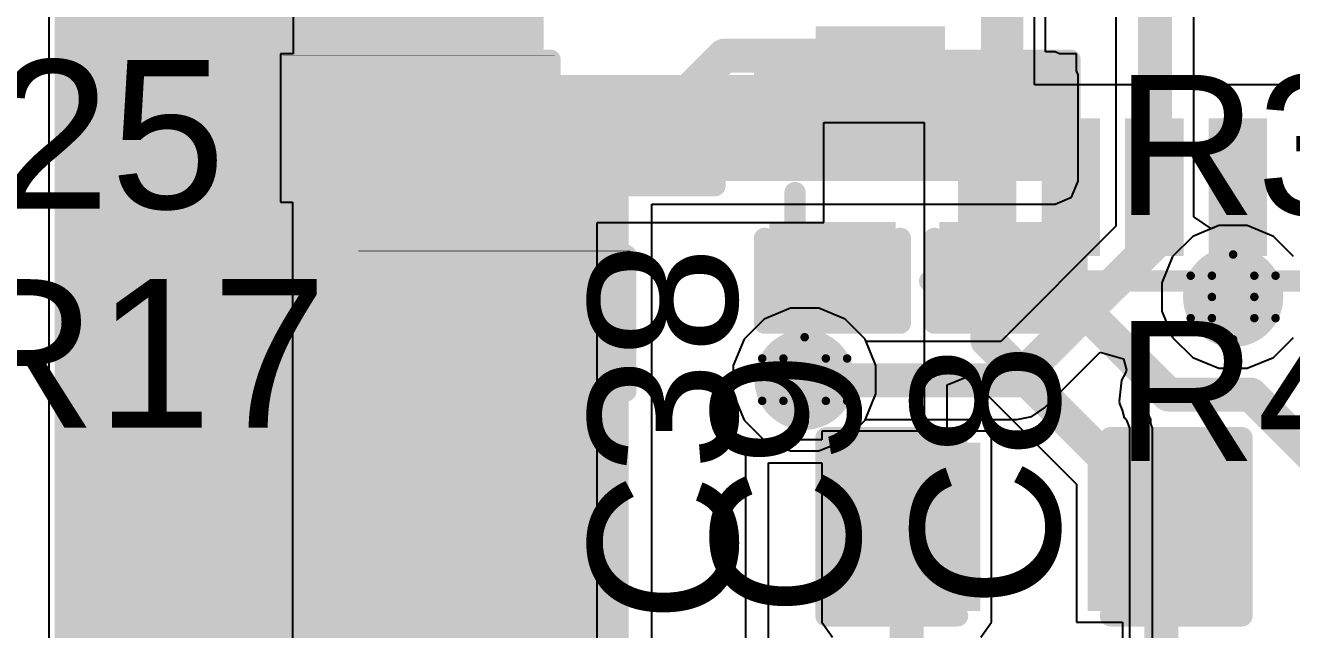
# Model space of a CAD drawing. Header units: inches. Extents: x -4 to 389, y 0 to 108.
# Drawn here: x 13.64 to 21.21, y 12.99 to 16.6 of the extents above; entities that cross this region are included whole.
import ezdxf

# ---------------------------------------------------------------- set-up
doc = ezdxf.new("R2010")
doc.units = ezdxf.units.IN
for name, color, linetype in [('Bottom Layer', 5, 'Continuous'), ('Bottom Overlay', 54, 'Continuous'), ('Bottom Paste', 16, 'Continuous'), ('Bottom Solder', 6, 'Continuous'), ('Drill Drawing', 1, 'Continuous'), ('Signal_1', 16, 'Continuous'), ('Signal_2', 76, 'Continuous'), ('Top Layer', 1, 'Continuous'), ('Top Overlay', 2, 'Continuous'), ('Top Paste', 8, 'Continuous'), ('Top Solder', 216, 'Continuous'), ('Via Holes', 16, 'Continuous')]:
    doc.layers.add(name, color=color, linetype=linetype)
doc.styles.add('Arial', font='', dxfattribs={"height": 0.2})
doc.styles.get('Arial').set_extended_font_data('Arial')

msp = doc.modelspace()

# ---------------------------------------------------------------- hatches: boundary and pattern name
at = {"layer": 'Bottom Layer'}
for points in [[(13.9138, 10.0838), (16.7386, 10.0838), (16.7386, 17.32), (13.9138, 17.32)], [(13.9138, 17.32), (16.4138, 17.32), (16.4138, 10.62), (13.9138, 10.62)], [(19.0893, 16.5477), (19.0893, 16.2977), (18.4143, 16.2977), (18.4143, 16.5477)], [(17.6741, 15.7328), (17.0391, 15.7328), (17.0391, 16.19), (17.6741, 16.19)], [(20.0168, 15.9978), (20.0168, 15.2728), (19.7668, 15.2728), (19.7668, 15.9978)], [(20.5169, 15.9978), (20.5169, 15.2728), (20.2669, 15.2728), (20.2669, 15.9978)], [(21.0168, 15.9978), (21.0168, 15.2728), (20.7668, 15.2728), (20.7668, 15.9978)], [(19.5169, 15.8728), (19.5169, 15.2728), (19.2669, 15.2728), (19.2669, 15.8728)], [(18.5288, 13.1575), (18.5288, 14.0465), (19.2908, 14.0465), (19.2908, 13.1575)], [(20.0528, 13.1575), (20.0528, 14.0465), (20.8148, 14.0465), (20.8148, 13.1575)]]:
    msp.add_hatch(color=5, dxfattribs=at).paths.add_polyline_path(points)
h = msp.add_hatch(color=5, dxfattribs=at)
edge = h.paths.add_edge_path()
edge.add_arc((20.8633, 14.978), 0.3, 0, 360)
h = msp.add_hatch(color=5, dxfattribs=at)
edge = h.paths.add_edge_path()
edge.add_arc((18.2993, 14.4828), 0.3, 0, 360)
at = {"layer": 'Bottom Paste'}
for points in [[(13.9138, 17.32), (16.4138, 17.32), (16.4138, 10.62), (13.9138, 10.62)], [(19.0893, 16.5477), (19.0893, 16.2977), (18.4143, 16.2977), (18.4143, 16.5477)], [(17.6741, 15.7328), (17.0391, 15.7328), (17.0391, 16.19), (17.6741, 16.19)], [(20.0168, 15.9978), (20.0168, 15.2728), (19.7668, 15.2728), (19.7668, 15.9978)], [(20.5169, 15.9978), (20.5169, 15.2728), (20.2669, 15.2728), (20.2669, 15.9978)], [(21.0168, 15.9978), (21.0168, 15.2728), (20.7668, 15.2728), (20.7668, 15.9978)], [(19.5169, 15.8728), (19.5169, 15.2728), (19.2669, 15.2728), (19.2669, 15.8728)], [(18.5288, 13.1575), (18.5288, 14.0465), (19.2908, 14.0465), (19.2908, 13.1575)], [(20.0528, 13.1575), (20.0528, 14.0465), (20.8148, 14.0465), (20.8148, 13.1575)]]:
    msp.add_hatch(color=16, dxfattribs=at).paths.add_polyline_path(points)
at = {"layer": 'Bottom Solder'}
for points in [[(13.8122, 17.4216), (16.5154, 17.4216), (16.5154, 10.5184), (13.8122, 10.5184)], [(19.1393, 16.5977), (19.1393, 16.2476), (18.3643, 16.2476), (18.3643, 16.5977)], [(17.7341, 15.6728), (16.9791, 15.6728), (16.9791, 16.25), (17.7341, 16.25)], [(20.0668, 16.0478), (20.0668, 15.2228), (19.7168, 15.2228), (19.7168, 16.0478)], [(20.5669, 16.0478), (20.5669, 15.2228), (20.2169, 15.2228), (20.2169, 16.0478)], [(21.0668, 16.0478), (21.0668, 15.2228), (20.7168, 15.2228), (20.7168, 16.0478)], [(19.5669, 15.9228), (19.5669, 15.2228), (19.2169, 15.2228), (19.2169, 15.9228)], [(18.4688, 13.0975), (18.4688, 14.1065), (19.3508, 14.1065), (19.3508, 13.0975)], [(19.9928, 13.0975), (19.9928, 14.1065), (20.8748, 14.1065), (20.8748, 13.0975)]]:
    msp.add_hatch(color=6, dxfattribs=at).paths.add_polyline_path(points)
at = {"layer": 'Signal_1'}
h = msp.add_hatch(color=16, dxfattribs=at)
edge = h.paths.add_edge_path()
edge.add_arc((20.8633, 14.978), 0.3, 0, 360)
h = msp.add_hatch(color=16, dxfattribs=at)
edge = h.paths.add_edge_path()
edge.add_arc((18.2993, 14.4828), 0.3, 0, 360)
at = {"layer": 'Signal_2'}
h = msp.add_hatch(color=76, dxfattribs=at)
edge = h.paths.add_edge_path()
edge.add_arc((20.8633, 14.978), 0.3, 0, 360)
h = msp.add_hatch(color=76, dxfattribs=at)
edge = h.paths.add_edge_path()
edge.add_arc((18.2993, 14.4828), 0.3, 0, 360)
at = {"layer": 'Top Layer'}
for points in [[(15.748, 16.3068), (15.748, 15.6718), (15.2908, 15.6718), (15.2908, 16.3068)], [(16.2306, 15.6718), (19.7993, 15.6718), (19.7993, 16.3068), (16.2306, 16.3068)], [(16.6878, 16.3068), (16.6878, 15.6718), (16.2306, 15.6718), (16.2306, 16.3068)], [(16.6878, 9.7295), (17.2466, 9.7295), (17.2466, 16.3068), (16.6878, 16.3068)], [(18.1483, 16.3068), (18.7833, 16.3068), (18.7833, 15.8496), (18.1483, 15.8496)], [(19.1643, 16.3068), (19.7993, 16.3068), (19.7993, 15.8496), (19.1643, 15.8496)], [(18.1483, 15.367), (18.7833, 15.367), (18.7833, 14.9098), (18.1483, 14.9098)], [(19.1643, 15.367), (19.7993, 15.367), (19.7993, 14.9098), (19.1643, 14.9098)], [(16.201, 15.1384), (16.201, 14.5034), (15.7438, 14.5034), (15.7438, 15.1384)], [(17.1408, 15.1384), (17.1408, 14.5034), (16.6836, 14.5034), (16.6836, 15.1384)]]:
    msp.add_hatch(color=1, dxfattribs=at).paths.add_polyline_path(points)
h = msp.add_hatch(color=1, dxfattribs=at)
edge = h.paths.add_edge_path()
edge.add_arc((20.8633, 14.978), 0.3, 0, 360)
h = msp.add_hatch(color=1, dxfattribs=at)
edge = h.paths.add_edge_path()
edge.add_arc((18.2993, 14.4828), 0.3, 0, 360)
at = {"layer": 'Top Paste'}
for points in [[(15.748, 16.3068), (15.748, 15.6718), (15.2908, 15.6718), (15.2908, 16.3068)], [(16.6878, 16.3068), (16.6878, 15.6718), (16.2306, 15.6718), (16.2306, 16.3068)], [(18.1483, 16.3068), (18.7833, 16.3068), (18.7833, 15.8496), (18.1483, 15.8496)], [(19.1643, 16.3068), (19.7993, 16.3068), (19.7993, 15.8496), (19.1643, 15.8496)], [(18.1483, 15.367), (18.7833, 15.367), (18.7833, 14.9098), (18.1483, 14.9098)], [(19.1643, 15.367), (19.7993, 15.367), (19.7993, 14.9098), (19.1643, 14.9098)], [(16.201, 15.1384), (16.201, 14.5034), (15.7438, 14.5034), (15.7438, 15.1384)], [(17.1408, 15.1384), (17.1408, 14.5034), (16.6836, 14.5034), (16.6836, 15.1384)]]:
    msp.add_hatch(color=8, dxfattribs=at).paths.add_polyline_path(points)
at = {"layer": 'Top Solder'}
for points in [[(15.803, 16.3618), (15.803, 15.6168), (15.2358, 15.6168), (15.2358, 16.3618)], [(16.7428, 16.3618), (16.7428, 15.6168), (16.1756, 15.6168), (16.1756, 16.3618)], [(18.0883, 16.3668), (18.8433, 16.3668), (18.8433, 15.7896), (18.0883, 15.7896)], [(19.1043, 16.3668), (19.8593, 16.3668), (19.8593, 15.7896), (19.1043, 15.7896)], [(18.0883, 15.427), (18.8433, 15.427), (18.8433, 14.8498), (18.0883, 14.8498)], [(19.1043, 15.427), (19.8593, 15.427), (19.8593, 14.8498), (19.1043, 14.8498)], [(16.256, 15.1934), (16.256, 14.4484), (15.6888, 14.4484), (15.6888, 15.1934)], [(17.1958, 15.1934), (17.1958, 14.4484), (16.6286, 14.4484), (16.6286, 15.1934)]]:
    msp.add_hatch(color=216, dxfattribs=at).paths.add_polyline_path(points)
at = {"layer": 'Via Holes'}
h = msp.add_hatch(color=7, dxfattribs=at)
edge = h.paths.add_edge_path()
edge.add_arc((20.8633, 14.978), 0.15, 0, 360)
h = msp.add_hatch(color=7, dxfattribs=at)
edge = h.paths.add_edge_path()
edge.add_arc((18.2993, 14.4828), 0.15, 0, 360)

# ---------------------------------------------------------------- linework, layer by layer
at = {"layer": 'Bottom Layer'}
for p, q in [((19.6744, 16.2479), (19.6744, 17.1582)), ((13.7763, 16.6521), (13.7763, 10.0838)), ((21.7692, 16.2479), (19.6744, 16.2479)), ((18.4143, 15.4228), (18.4143, 16.0228)), ((18.4143, 16.0228), (19.0143, 16.0228)), ((19.0143, 16.0228), (19.0143, 14.1735)), ((17.0574, 11.9256), (17.0574, 15.4228)), ((17.0574, 15.4228), (18.4143, 15.4228)), ((19.1518, 14.451), (19.2788, 14.5036)), ((19.2788, 14.5036), (19.9258, 13.8566)), ((19.1518, 14.1735), (19.1518, 14.451)), ((19.0143, 14.1735), (18.4018, 14.1735)), ((18.4018, 14.1735), (18.4018, 14.1227)), ((19.4178, 14.1735), (19.1518, 14.1735)), ((19.4178, 13.0305), (19.4178, 14.1735)), ((18.4018, 14.1227), (17.9464, 14.1227)), ((17.9464, 14.1227), (17.9464, 11.9256)), ((18.0838, 11.9256), (18.0838, 13.9852)), ((18.0838, 13.9852), (18.4018, 13.9852)), ((18.4018, 13.9852), (18.4018, 13.0305)), ((19.9258, 13.8566), (19.9258, 13.0305)), ((18.4018, 13.0305), (18.4018, 13.0305)), ((18.4018, 13.0305), (18.4653, 12.9416)), ((19.3543, 12.9416), (19.4178, 13.0305)), ((19.4178, 13.0305), (19.4178, 13.0305)), ((19.9258, 13.0305), (20.2007, 13.0305)), ((20.2007, 13.0305), (20.2007, 12.8146))]:
    msp.add_line(p, q, dxfattribs=at)
for points in [[(17.3566, 15.9614, 0.2032, 0.2032, 0), (17.8179, 16.4227, 0.2032, 0.2032, 0)], [(17.8179, 16.4227, 0.2032, 0.2032, 0), (18.7518, 16.4227, 0.2032, 0.2032, 0)], [(19.8918, 14.978, 0.2032, 0.2032, 0), (19.8918, 15.6353, 0.2032, 0.2032, 0)], [(20.8775, 15.621, 0.2032, 0.2032, 0), (20.8918, 15.6353, 0.2032, 0.2032, 0)], [(20.8775, 14.9922, 0.2032, 0.2032, 0), (20.8775, 15.621, 0.2032, 0.2032, 0)], [(19.3919, 14.7201, 0.2032, 0.2032, 0), (19.3919, 15.5728, 0.2032, 0.2032, 0)], [(19.8918, 14.978, 0.2032, 0.2032, 0), (20.4762, 14.3936, 0.2032, 0.2032, 0)], [(20.8633, 14.978, 0.2032, 0.2032, 0), (20.8775, 14.9922, 0.2032, 0.2032, 0)], [(19.3919, 14.7201, 0.2032, 0.2032, 0), (20.4338, 13.6782, 0.2032, 0.2032, 0)], [(20.4762, 14.3936, 0.2032, 0.2032, 0), (20.9683, 14.3936, 0.2032, 0.2032, 0)], [(20.9683, 14.3936, 0.2032, 0.2032, 0), (21.6802, 13.6817, 0.2032, 0.2032, 0)], [(18.9098, 12.586, 0.2032, 0.2032, 0), (18.9098, 13.602, 0.2032, 0.2032, 0)], [(20.4338, 12.3338, 0.2032, 0.2032, 0), (20.4338, 13.602, 0.2032, 0.2032, 0)]]:
    msp.add_lwpolyline(points, format="xyseb", dxfattribs=at)
for points in [[(17.7671, 16.4227, 0.1016, 0.1016, 1), (17.8687, 16.4227, 0.1016, 0.1016, 1)], [(17.7671, 16.4227, 0.1016, 0.1016, 1), (17.8687, 16.4227, 0.1016, 0.1016, 1)], [(18.701, 16.4227, 0.1016, 0.1016, 1), (18.8026, 16.4227, 0.1016, 0.1016, 1)], [(17.3058, 15.9614, 0.1016, 0.1016, 1), (17.4074, 15.9614, 0.1016, 0.1016, 1)], [(19.841, 15.6353, 0.1016, 0.1016, 1), (19.9426, 15.6353, 0.1016, 0.1016, 1)], [(20.8267, 15.621, 0.1016, 0.1016, 1), (20.9283, 15.621, 0.1016, 0.1016, 1)], [(20.8267, 15.621, 0.1016, 0.1016, 1), (20.9283, 15.621, 0.1016, 0.1016, 1)], [(20.841, 15.6353, 0.1016, 0.1016, 1), (20.9426, 15.6353, 0.1016, 0.1016, 1)], [(19.3411, 15.5728, 0.1016, 0.1016, 1), (19.4427, 15.5728, 0.1016, 0.1016, 1)], [(19.841, 14.978, 0.1016, 0.1016, 1), (19.9426, 14.978, 0.1016, 0.1016, 1)], [(19.841, 14.978, 0.1016, 0.1016, 1), (19.9426, 14.978, 0.1016, 0.1016, 1)], [(20.8125, 14.978, 0.1016, 0.1016, 1), (20.9141, 14.978, 0.1016, 0.1016, 1)], [(20.8267, 14.9922, 0.1016, 0.1016, 1), (20.9283, 14.9922, 0.1016, 0.1016, 1)], [(20.8267, 14.9922, 0.1016, 0.1016, 1), (20.9283, 14.9922, 0.1016, 0.1016, 1)], [(19.3411, 14.7201, 0.1016, 0.1016, 1), (19.4427, 14.7201, 0.1016, 0.1016, 1)], [(19.3411, 14.7201, 0.1016, 0.1016, 1), (19.4427, 14.7201, 0.1016, 0.1016, 1)], [(20.4254, 14.3936, 0.1016, 0.1016, 1), (20.527, 14.3936, 0.1016, 0.1016, 1)], [(20.4254, 14.3936, 0.1016, 0.1016, 1), (20.527, 14.3936, 0.1016, 0.1016, 1)], [(20.9175, 14.3936, 0.1016, 0.1016, 1), (21.0191, 14.3936, 0.1016, 0.1016, 1)], [(20.9175, 14.3936, 0.1016, 0.1016, 1), (21.0191, 14.3936, 0.1016, 0.1016, 1)], [(20.383, 13.6782, 0.1016, 0.1016, 1), (20.4846, 13.6782, 0.1016, 0.1016, 1)], [(18.859, 13.602, 0.1016, 0.1016, 1), (18.9606, 13.602, 0.1016, 0.1016, 1)], [(20.383, 13.602, 0.1016, 0.1016, 1), (20.4846, 13.602, 0.1016, 0.1016, 1)]]:
    msp.add_lwpolyline(points, format="xyseb", close=True, dxfattribs=at)
at = {"layer": 'Bottom Overlay'}
for points in [[(16.4138, 10.0076, 0.127, 0.127, 0), (16.4138, 17.9578, 0.127, 0.127, 0)], [(16.9502, 15.6439, 0.127, 0.127, 0), (16.9502, 16.1519, 0.127, 0.127, 0)], [(17.763, 15.6439, 0.127, 0.127, 0), (17.763, 16.1519, 0.127, 0.127, 0)], [(16.9502, 15.6439, 0.127, 0.127, 0), (17.763, 15.6439, 0.127, 0.127, 0)], [(18.2418, 15.0728, 0.127, 0.127, 0), (18.2418, 15.6031, 0.127, 0.127, 0)], [(18.2418, 15.0728, 0.127, 0.127, 0), (18.7565, 15.0728, 0.127, 0.127, 0)], [(19.0471, 15.0728, 0.127, 0.127, 0), (21.7365, 15.0728, 0.127, 0.127, 0)], [(18.4272, 14.1354, 0.127, 0.127, 0), (19.2146, 14.1354, 0.127, 0.127, 0)], [(18.4272, 13.0686, 0.127, 0.127, 0), (18.4272, 14.1354, 0.127, 0.127, 0)], [(20.129, 14.1354, 0.127, 0.127, 0), (20.9164, 14.1354, 0.127, 0.127, 0)], [(20.9164, 13.0686, 0.127, 0.127, 0), (20.9164, 14.1354, 0.127, 0.127, 0)], [(18.4272, 13.0686, 0.127, 0.127, 0), (19.2146, 13.0686, 0.127, 0.127, 0)], [(20.129, 13.0686, 0.127, 0.127, 0), (20.9164, 13.0686, 0.127, 0.127, 0)]]:
    msp.add_lwpolyline(points, format="xyseb", dxfattribs=at)
for points in [[(16.9184, 16.1519, 0.0635, 0.0635, 1), (16.9819, 16.1519, 0.0635, 0.0635, 1)], [(17.7312, 16.1519, 0.0635, 0.0635, 1), (17.7947, 16.1519, 0.0635, 0.0635, 1)], [(16.9184, 15.6439, 0.0635, 0.0635, 1), (16.9819, 15.6439, 0.0635, 0.0635, 1)], [(16.9184, 15.6439, 0.0635, 0.0635, 1), (16.9819, 15.6439, 0.0635, 0.0635, 1)], [(17.7312, 15.6439, 0.0635, 0.0635, 1), (17.7947, 15.6439, 0.0635, 0.0635, 1)], [(17.7312, 15.6439, 0.0635, 0.0635, 1), (17.7947, 15.6439, 0.0635, 0.0635, 1)], [(18.21, 15.6031, 0.0635, 0.0635, 1), (18.2735, 15.6031, 0.0635, 0.0635, 1)], [(18.21, 15.0728, 0.0635, 0.0635, 1), (18.2735, 15.0728, 0.0635, 0.0635, 1)], [(18.21, 15.0728, 0.0635, 0.0635, 1), (18.2735, 15.0728, 0.0635, 0.0635, 1)], [(18.7248, 15.0728, 0.0635, 0.0635, 1), (18.7883, 15.0728, 0.0635, 0.0635, 1)], [(19.0153, 15.0728, 0.0635, 0.0635, 1), (19.0788, 15.0728, 0.0635, 0.0635, 1)], [(18.3954, 14.1354, 0.0635, 0.0635, 1), (18.4589, 14.1354, 0.0635, 0.0635, 1)], [(18.3954, 14.1354, 0.0635, 0.0635, 1), (18.4589, 14.1354, 0.0635, 0.0635, 1)], [(19.1828, 14.1354, 0.0635, 0.0635, 1), (19.2463, 14.1354, 0.0635, 0.0635, 1)], [(20.0972, 14.1354, 0.0635, 0.0635, 1), (20.1607, 14.1354, 0.0635, 0.0635, 1)], [(20.8846, 14.1354, 0.0635, 0.0635, 1), (20.9481, 14.1354, 0.0635, 0.0635, 1)], [(20.8846, 14.1354, 0.0635, 0.0635, 1), (20.9481, 14.1354, 0.0635, 0.0635, 1)], [(18.3954, 13.0686, 0.0635, 0.0635, 1), (18.4589, 13.0686, 0.0635, 0.0635, 1)], [(18.3954, 13.0686, 0.0635, 0.0635, 1), (18.4589, 13.0686, 0.0635, 0.0635, 1)], [(19.1828, 13.0686, 0.0635, 0.0635, 1), (19.2463, 13.0686, 0.0635, 0.0635, 1)], [(20.0972, 13.0686, 0.0635, 0.0635, 1), (20.1607, 13.0686, 0.0635, 0.0635, 1)], [(20.8846, 13.0686, 0.0635, 0.0635, 1), (20.9481, 13.0686, 0.0635, 0.0635, 1)], [(20.8846, 13.0686, 0.0635, 0.0635, 1), (20.9481, 13.0686, 0.0635, 0.0635, 1)]]:
    msp.add_lwpolyline(points, format="xyseb", close=True, dxfattribs=at)
at = {"layer": 'Drill Drawing'}
for points in [[(20.7363, 15.105, 0.0508, 0.0508, 0), (20.8633, 15.232, 0.0508, 0.0508, 0)], [(20.8633, 15.232, 0.0508, 0.0508, 0), (20.9903, 15.105, 0.0508, 0.0508, 0)], [(20.6093, 15.105, 0.0508, 0.0508, 0), (20.7363, 14.978, 0.0508, 0.0508, 0)], [(20.6093, 15.105, 0.0508, 0.0508, 0), (20.7363, 15.105, 0.0508, 0.0508, 0)], [(20.9903, 15.105, 0.0508, 0.0508, 0), (21.1173, 15.105, 0.0508, 0.0508, 0)], [(20.9903, 14.978, 0.0508, 0.0508, 0), (21.1173, 15.105, 0.0508, 0.0508, 0)], [(20.6093, 14.851, 0.0508, 0.0508, 0), (20.7363, 14.978, 0.0508, 0.0508, 0)], [(20.9903, 14.978, 0.0508, 0.0508, 0), (21.1173, 14.851, 0.0508, 0.0508, 0)], [(20.6093, 14.851, 0.0508, 0.0508, 0), (20.7363, 14.851, 0.0508, 0.0508, 0)], [(20.7363, 14.851, 0.0508, 0.0508, 0), (20.8633, 14.724, 0.0508, 0.0508, 0)], [(20.8633, 14.724, 0.0508, 0.0508, 0), (20.9903, 14.851, 0.0508, 0.0508, 0)], [(20.9903, 14.851, 0.0508, 0.0508, 0), (21.1173, 14.851, 0.0508, 0.0508, 0)], [(18.1723, 14.6098, 0.0508, 0.0508, 0), (18.2993, 14.7368, 0.0508, 0.0508, 0)], [(18.2993, 14.7368, 0.0508, 0.0508, 0), (18.4263, 14.6098, 0.0508, 0.0508, 0)], [(18.0453, 14.6098, 0.0508, 0.0508, 0), (18.1723, 14.4828, 0.0508, 0.0508, 0)], [(18.0453, 14.6098, 0.0508, 0.0508, 0), (18.1723, 14.6098, 0.0508, 0.0508, 0)], [(18.4263, 14.6098, 0.0508, 0.0508, 0), (18.5533, 14.6098, 0.0508, 0.0508, 0)], [(18.4263, 14.4828, 0.0508, 0.0508, 0), (18.5533, 14.6098, 0.0508, 0.0508, 0)], [(18.0453, 14.3558, 0.0508, 0.0508, 0), (18.1723, 14.4828, 0.0508, 0.0508, 0)], [(18.4263, 14.4828, 0.0508, 0.0508, 0), (18.5533, 14.3558, 0.0508, 0.0508, 0)], [(18.0453, 14.3558, 0.0508, 0.0508, 0), (18.1723, 14.3558, 0.0508, 0.0508, 0)], [(18.1723, 14.3558, 0.0508, 0.0508, 0), (18.2993, 14.2288, 0.0508, 0.0508, 0)], [(18.2993, 14.2288, 0.0508, 0.0508, 0), (18.4263, 14.3558, 0.0508, 0.0508, 0)], [(18.4263, 14.3558, 0.0508, 0.0508, 0), (18.5533, 14.3558, 0.0508, 0.0508, 0)]]:
    msp.add_lwpolyline(points, format="xyseb", dxfattribs=at)
for points in [[(20.8506, 15.232, 0.0254, 0.0254, 1), (20.876, 15.232, 0.0254, 0.0254, 1)], [(20.8506, 15.232, 0.0254, 0.0254, 1), (20.876, 15.232, 0.0254, 0.0254, 1)], [(20.5966, 15.105, 0.0254, 0.0254, 1), (20.622, 15.105, 0.0254, 0.0254, 1)], [(20.5966, 15.105, 0.0254, 0.0254, 1), (20.622, 15.105, 0.0254, 0.0254, 1)], [(20.7236, 15.105, 0.0254, 0.0254, 1), (20.749, 15.105, 0.0254, 0.0254, 1)], [(20.7236, 15.105, 0.0254, 0.0254, 1), (20.749, 15.105, 0.0254, 0.0254, 1)], [(20.9776, 15.105, 0.0254, 0.0254, 1), (21.003, 15.105, 0.0254, 0.0254, 1)], [(20.9776, 15.105, 0.0254, 0.0254, 1), (21.003, 15.105, 0.0254, 0.0254, 1)], [(21.1046, 15.105, 0.0254, 0.0254, 1), (21.13, 15.105, 0.0254, 0.0254, 1)], [(21.1046, 15.105, 0.0254, 0.0254, 1), (21.13, 15.105, 0.0254, 0.0254, 1)], [(20.7236, 14.978, 0.0254, 0.0254, 1), (20.749, 14.978, 0.0254, 0.0254, 1)], [(20.7236, 14.978, 0.0254, 0.0254, 1), (20.749, 14.978, 0.0254, 0.0254, 1)], [(20.9776, 14.978, 0.0254, 0.0254, 1), (21.003, 14.978, 0.0254, 0.0254, 1)], [(20.9776, 14.978, 0.0254, 0.0254, 1), (21.003, 14.978, 0.0254, 0.0254, 1)], [(20.5966, 14.851, 0.0254, 0.0254, 1), (20.622, 14.851, 0.0254, 0.0254, 1)], [(20.5966, 14.851, 0.0254, 0.0254, 1), (20.622, 14.851, 0.0254, 0.0254, 1)], [(20.7236, 14.851, 0.0254, 0.0254, 1), (20.749, 14.851, 0.0254, 0.0254, 1)], [(20.7236, 14.851, 0.0254, 0.0254, 1), (20.749, 14.851, 0.0254, 0.0254, 1)], [(20.9776, 14.851, 0.0254, 0.0254, 1), (21.003, 14.851, 0.0254, 0.0254, 1)], [(20.9776, 14.851, 0.0254, 0.0254, 1), (21.003, 14.851, 0.0254, 0.0254, 1)], [(21.1046, 14.851, 0.0254, 0.0254, 1), (21.13, 14.851, 0.0254, 0.0254, 1)], [(21.1046, 14.851, 0.0254, 0.0254, 1), (21.13, 14.851, 0.0254, 0.0254, 1)], [(18.2866, 14.7368, 0.0254, 0.0254, 1), (18.312, 14.7368, 0.0254, 0.0254, 1)], [(18.2866, 14.7368, 0.0254, 0.0254, 1), (18.312, 14.7368, 0.0254, 0.0254, 1)], [(20.8506, 14.724, 0.0254, 0.0254, 1), (20.876, 14.724, 0.0254, 0.0254, 1)], [(20.8506, 14.724, 0.0254, 0.0254, 1), (20.876, 14.724, 0.0254, 0.0254, 1)], [(18.0326, 14.6098, 0.0254, 0.0254, 1), (18.058, 14.6098, 0.0254, 0.0254, 1)], [(18.0326, 14.6098, 0.0254, 0.0254, 1), (18.058, 14.6098, 0.0254, 0.0254, 1)], [(18.1596, 14.6098, 0.0254, 0.0254, 1), (18.185, 14.6098, 0.0254, 0.0254, 1)], [(18.1596, 14.6098, 0.0254, 0.0254, 1), (18.185, 14.6098, 0.0254, 0.0254, 1)], [(18.4136, 14.6098, 0.0254, 0.0254, 1), (18.439, 14.6098, 0.0254, 0.0254, 1)], [(18.4136, 14.6098, 0.0254, 0.0254, 1), (18.439, 14.6098, 0.0254, 0.0254, 1)], [(18.5406, 14.6098, 0.0254, 0.0254, 1), (18.566, 14.6098, 0.0254, 0.0254, 1)], [(18.5406, 14.6098, 0.0254, 0.0254, 1), (18.566, 14.6098, 0.0254, 0.0254, 1)], [(18.1596, 14.4828, 0.0254, 0.0254, 1), (18.185, 14.4828, 0.0254, 0.0254, 1)], [(18.1596, 14.4828, 0.0254, 0.0254, 1), (18.185, 14.4828, 0.0254, 0.0254, 1)], [(18.4136, 14.4828, 0.0254, 0.0254, 1), (18.439, 14.4828, 0.0254, 0.0254, 1)], [(18.4136, 14.4828, 0.0254, 0.0254, 1), (18.439, 14.4828, 0.0254, 0.0254, 1)], [(18.0326, 14.3558, 0.0254, 0.0254, 1), (18.058, 14.3558, 0.0254, 0.0254, 1)], [(18.0326, 14.3558, 0.0254, 0.0254, 1), (18.058, 14.3558, 0.0254, 0.0254, 1)], [(18.1596, 14.3558, 0.0254, 0.0254, 1), (18.185, 14.3558, 0.0254, 0.0254, 1)], [(18.1596, 14.3558, 0.0254, 0.0254, 1), (18.185, 14.3558, 0.0254, 0.0254, 1)], [(18.4136, 14.3558, 0.0254, 0.0254, 1), (18.439, 14.3558, 0.0254, 0.0254, 1)], [(18.4136, 14.3558, 0.0254, 0.0254, 1), (18.439, 14.3558, 0.0254, 0.0254, 1)], [(18.5406, 14.3558, 0.0254, 0.0254, 1), (18.566, 14.3558, 0.0254, 0.0254, 1)], [(18.5406, 14.3558, 0.0254, 0.0254, 1), (18.566, 14.3558, 0.0254, 0.0254, 1)], [(18.2866, 14.2288, 0.0254, 0.0254, 1), (18.312, 14.2288, 0.0254, 0.0254, 1)], [(18.2866, 14.2288, 0.0254, 0.0254, 1), (18.312, 14.2288, 0.0254, 0.0254, 1)]]:
    msp.add_lwpolyline(points, format="xyseb", close=True, dxfattribs=at)
at = {"layer": 'Signal_1'}
for p, q in [((20.7784, 15.405), (20.6214, 15.34)), ((20.9482, 15.405), (20.7784, 15.405)), ((21.1052, 15.34), (20.9482, 15.405)), ((20.6214, 15.34), (20.5013, 15.2199)), ((21.2253, 15.2199), (21.1052, 15.34)), ((20.5013, 15.2199), (20.4363, 15.0629)), ((20.4363, 15.0629), (20.4363, 14.8931)), ((18.2144, 14.9098), (18.0574, 14.8448)), ((18.3842, 14.9098), (18.2144, 14.9098)), ((18.5412, 14.8448), (18.3842, 14.9098)), ((20.4363, 14.8931), (20.5013, 14.7361)), ((18.0574, 14.8448), (17.9373, 14.7247)), ((18.6613, 14.7247), (18.5412, 14.8448)), ((17.9373, 14.7247), (17.8723, 14.5677)), ((18.7263, 14.5677), (18.6613, 14.7247)), ((20.5013, 14.7361), (20.6214, 14.616)), ((21.1052, 14.616), (21.2253, 14.7361)), ((17.8723, 14.5677), (17.8723, 14.3979)), ((18.7263, 14.3979), (18.7263, 14.5677)), ((20.6214, 14.616), (20.7784, 14.551)), ((20.7784, 14.551), (20.9482, 14.551)), ((20.9482, 14.551), (21.1052, 14.616)), ((17.8723, 14.3979), (17.9373, 14.2409)), ((18.6613, 14.2409), (18.7263, 14.3979)), ((17.9373, 14.2409), (18.0574, 14.1208)), ((18.5412, 14.1208), (18.6613, 14.2409)), ((18.0574, 14.1208), (18.2144, 14.0558)), ((18.3842, 14.0558), (18.5412, 14.1208)), ((18.2144, 14.0558), (18.3842, 14.0558))]:
    msp.add_line(p, q, dxfattribs=at)
at = {"layer": 'Signal_2'}
for p, q in [((20.1622, 25.0181), (20.1622, 15.4009)), ((20.6283, 15.4572), (20.6283, 24.9215)), ((20.1622, 15.4009), (19.4724, 14.7111)), ((20.7339, 15.3866), (20.6283, 15.4572)), ((20.7784, 15.405), (20.7339, 15.3866)), ((20.9482, 15.405), (20.7784, 15.405)), ((21.1052, 15.34), (20.9482, 15.405)), ((21.2253, 15.2199), (21.1052, 15.34)), ((18.2144, 14.9098), (18.0574, 14.8448)), ((18.3842, 14.9098), (18.2144, 14.9098)), ((18.5412, 14.8448), (18.3842, 14.9098)), ((18.0574, 14.8448), (17.9373, 14.7247)), ((18.6613, 14.7247), (18.5412, 14.8448)), ((20.3201, 14.8138), (20.3356, 14.8261)), ((20.3275, 14.676), (20.3201, 14.8138)), ((20.3356, 14.8261), (20.4807, 14.786)), ((20.4807, 14.786), (20.5013, 14.7361)), ((17.9373, 14.7247), (17.8723, 14.5677)), ((18.6669, 14.7111), (18.6613, 14.7247)), ((19.4724, 14.7111), (18.6669, 14.7111)), ((20.5013, 14.7361), (20.6214, 14.616)), ((21.1052, 14.616), (21.2253, 14.7361)), ((19.7337, 14.3132), (20.067, 14.6465)), ((20.067, 14.6465), (20.2081, 14.6079)), ((20.3299, 14.6573), (20.3275, 14.676)), ((20.3412, 14.6421), (20.3299, 14.6573)), ((20.3587, 14.5742), (20.3412, 14.6421)), ((17.8723, 14.5677), (17.8723, 14.3979)), ((20.2081, 14.6079), (20.2255, 14.54)), ((20.3525, 14.531), (20.3587, 14.5742)), ((20.6214, 14.616), (20.7784, 14.551)), ((20.7784, 14.551), (20.9482, 14.551)), ((20.9482, 14.551), (21.1052, 14.616)), ((20.1953, 14.4796), (20.1822, 14.3549)), ((20.2173, 14.52), (20.1953, 14.4796)), ((20.2255, 14.54), (20.2173, 14.52)), ((20.3443, 14.4674), (20.3525, 14.4874)), ((20.3525, 14.4874), (20.3525, 14.531)), ((17.8723, 14.3979), (17.9373, 14.2409)), ((20.3213, 14.3635), (20.3292, 14.438)), ((20.3292, 14.438), (20.338, 14.4544)), ((20.338, 14.4544), (20.3388, 14.462)), ((20.3388, 14.462), (20.3443, 14.4674)), ((20.1838, 14.3495), (20.1815, 14.3442)), ((20.1815, 14.3442), (20.1985, 14.2997)), ((20.1822, 14.3549), (20.1838, 14.3495)), ((20.3269, 14.3489), (20.3213, 14.3635)), ((20.3268, 14.3432), (20.3269, 14.3489)), ((20.3303, 14.3387), (20.3268, 14.3432)), ((20.34, 14.3063), (20.3303, 14.3387)), ((19.5689, 14.2449), (19.6581, 14.2627)), ((19.6581, 14.2627), (19.7337, 14.3132)), ((20.1985, 14.2997), (20.2121, 14.254)), ((20.2121, 14.254), (20.2171, 14.2513)), ((20.2171, 14.2513), (20.2191, 14.246)), ((20.2191, 14.246), (20.225, 14.2398)), ((20.3454, 14.3005), (20.34, 14.3063)), ((20.3475, 14.2952), (20.3454, 14.3005)), ((20.3475, 14.2951), (20.3475, 14.2952)), ((20.3534, 14.2889), (20.3475, 14.2951)), ((20.3618, 14.2669), (20.3534, 14.2889)), ((20.3708, 14.2452), (20.3618, 14.2669)), ((17.9373, 14.2409), (18.0574, 14.1208)), ((18.5412, 14.1208), (18.6613, 14.2409)), ((18.6613, 14.2409), (18.663, 14.2449)), ((18.663, 14.2449), (19.5689, 14.2449)), ((20.225, 14.2398), (20.2334, 14.2178)), ((20.2334, 14.2178), (20.2348, 14.2163)), ((20.2348, 14.2163), (20.2348, 14.2143)), ((20.2348, 14.2143), (20.2438, 14.1926)), ((20.2438, 14.1926), (20.2438, 11.2541)), ((20.3708, 14.2198), (20.3708, 14.2452)), ((20.3723, 14.2163), (20.3708, 14.2198)), ((20.3723, 14.2143), (20.3723, 14.2163)), ((20.3813, 14.1926), (20.3723, 14.2143)), ((20.3813, 11.2541), (20.3813, 14.1926)), ((18.0574, 14.1208), (18.2144, 14.0558)), ((18.3842, 14.0558), (18.5412, 14.1208)), ((18.2144, 14.0558), (18.3842, 14.0558))]:
    msp.add_line(p, q, dxfattribs=at)
for points in [[(20.3953, 15.3043, 0.2032, 0.2032, 0), (20.3953, 25.0181, 0.2032, 0.2032, 0)], [(19.5689, 14.478, 0.2032, 0.2032, 0), (20.3953, 15.3043, 0.2032, 0.2032, 0)], [(18.2993, 14.4828, 0.2032, 0.2032, 0), (18.3041, 14.478, 0.2032, 0.2032, 0)], [(18.3041, 14.478, 0.2032, 0.2032, 0), (18.6944, 14.478, 0.2032, 0.2032, 0)], [(18.6944, 14.478, 0.2032, 0.2032, 0), (19.5689, 14.478, 0.2032, 0.2032, 0)]]:
    msp.add_lwpolyline(points, format="xyseb", dxfattribs=at)
for points in [[(20.3445, 15.3043, 0.1016, 0.1016, 1), (20.4461, 15.3043, 0.1016, 0.1016, 1)], [(20.3445, 15.3043, 0.1016, 0.1016, 1), (20.4461, 15.3043, 0.1016, 0.1016, 1)], [(18.2485, 14.4828, 0.1016, 0.1016, 1), (18.3501, 14.4828, 0.1016, 0.1016, 1)], [(18.2533, 14.478, 0.1016, 0.1016, 1), (18.3549, 14.478, 0.1016, 0.1016, 1)], [(18.2533, 14.478, 0.1016, 0.1016, 1), (18.3549, 14.478, 0.1016, 0.1016, 1)], [(18.6436, 14.478, 0.1016, 0.1016, 1), (18.7452, 14.478, 0.1016, 0.1016, 1)], [(18.6436, 14.478, 0.1016, 0.1016, 1), (18.7452, 14.478, 0.1016, 0.1016, 1)], [(19.5181, 14.478, 0.1016, 0.1016, 1), (19.6197, 14.478, 0.1016, 0.1016, 1)], [(19.5181, 14.478, 0.1016, 0.1016, 1), (19.6197, 14.478, 0.1016, 0.1016, 1)]]:
    msp.add_lwpolyline(points, format="xyseb", close=True, dxfattribs=at)
at = {"layer": 'Top Layer'}
for p, q in [((15.2393, 16.7468), (15.2393, 16.4338)), ((19.7408, 16.4443), (19.7408, 16.7468)), ((19.7993, 16.4443), (19.7408, 16.4443)), ((19.8246, 16.4338), (19.7993, 16.4443)), ((15.2393, 16.4338), (15.1638, 16.4338)), ((15.1638, 16.4338), (15.1638, 15.5448)), ((19.9263, 16.4338), (19.8246, 16.4338)), ((19.9263, 16.3321), (19.9263, 16.4338)), ((19.9368, 16.3068), (19.9263, 16.3321)), ((19.9368, 15.6718), (19.9368, 16.3068)), ((19.8965, 15.5746), (19.9368, 15.6718)), ((15.1638, 15.5448), (15.2355, 15.5448)), ((15.2355, 15.5448), (15.2355, 9.8044)), ((17.3841, 9.8622), (17.3841, 15.5343)), ((17.3841, 15.5343), (19.7993, 15.5343)), ((19.7993, 15.5343), (19.8965, 15.5746)), ((18.2144, 14.9098), (18.0574, 14.8448)), ((18.3842, 14.9098), (18.2144, 14.9098)), ((18.5412, 14.8448), (18.3842, 14.9098)), ((18.0574, 14.8448), (17.9373, 14.7247)), ((18.6613, 14.7247), (18.5412, 14.8448)), ((17.9373, 14.7247), (17.8723, 14.5677)), ((18.7263, 14.5677), (18.6613, 14.7247)), ((17.8723, 14.5677), (17.8723, 14.3979)), ((18.7263, 14.3979), (18.7263, 14.5677)), ((17.8723, 14.3979), (17.9373, 14.2409)), ((18.6613, 14.2409), (18.7263, 14.3979)), ((17.9373, 14.2409), (18.0574, 14.1208)), ((18.5412, 14.1208), (18.6613, 14.2409)), ((18.0574, 14.1208), (18.2144, 14.0558)), ((18.3842, 14.0558), (18.5412, 14.1208)), ((18.2144, 14.0558), (18.3842, 14.0558))]:
    msp.add_line(p, q, dxfattribs=at)
for points in [[(19.4818, 16.0782, 0.254, 0.254, 0), (19.4818, 17.6332, 0.254, 0.254, 0)], [(15.4724, 16.3614, 0.2032, 0.2032, 0), (15.4724, 17.6238, 0.2032, 0.2032, 0)], [(15.9724, 14.8209, 0.2032, 0.2032, 0), (15.9724, 17.6238, 0.2032, 0.2032, 0)], [(15.4686, 15.9893, 0.2032, 0.2032, 0), (15.4686, 16.3576, 0.2032, 0.2032, 0)], [(15.4686, 9.8044, 0.2032, 0.2032, 0), (15.4686, 15.9893, 0.2032, 0.2032, 0)], [(15.9724, 9.9864, 0.2032, 0.2032, 0), (15.9724, 14.8209, 0.2032, 0.2032, 0)]]:
    msp.add_lwpolyline(points, format="xyseb", dxfattribs=at)
for points in [[(15.4178, 16.3576, 0.1016, 0.1016, 1), (15.5194, 16.3576, 0.1016, 0.1016, 1)], [(15.4216, 16.3614, 0.1016, 0.1016, 1), (15.5232, 16.3614, 0.1016, 0.1016, 1)], [(19.4183, 16.0782, 0.127, 0.127, 1), (19.5453, 16.0782, 0.127, 0.127, 1)], [(15.4178, 15.9893, 0.1016, 0.1016, 1), (15.5194, 15.9893, 0.1016, 0.1016, 1)], [(15.4178, 15.9893, 0.1016, 0.1016, 1), (15.5194, 15.9893, 0.1016, 0.1016, 1)], [(15.9216, 14.8209, 0.1016, 0.1016, 1), (16.0232, 14.8209, 0.1016, 0.1016, 1)], [(15.9216, 14.8209, 0.1016, 0.1016, 1), (16.0232, 14.8209, 0.1016, 0.1016, 1)]]:
    msp.add_lwpolyline(points, format="xyseb", close=True, dxfattribs=at)
at = {"layer": 'Top Overlay'}
for points in [[(15.2019, 16.3957, 0.127, 0.127, 0), (16.7767, 16.3957, 0.127, 0.127, 0)], [(15.2019, 15.5829, 0.127, 0.127, 0), (15.2019, 16.3957, 0.127, 0.127, 0)], [(16.7767, 15.5829, 0.127, 0.127, 0), (16.7767, 16.3957, 0.127, 0.127, 0)], [(18.0594, 16.3957, 0.127, 0.127, 0), (18.8722, 16.3957, 0.127, 0.127, 0)], [(18.0594, 15.8877, 0.127, 0.127, 0), (18.0594, 16.3957, 0.127, 0.127, 0)], [(18.8722, 15.8877, 0.127, 0.127, 0), (18.8722, 16.3957, 0.127, 0.127, 0)], [(19.0754, 15.8877, 0.127, 0.127, 0), (19.0754, 16.3957, 0.127, 0.127, 0)], [(19.0754, 16.3957, 0.127, 0.127, 0), (19.8882, 16.3957, 0.127, 0.127, 0)], [(19.8882, 15.8877, 0.127, 0.127, 0), (19.8882, 16.3957, 0.127, 0.127, 0)], [(15.1765, 16.4211, 0.00323, 0.00323, 0), (16.8021, 16.4211, 0.00323, 0.00323, 0)], [(15.2019, 15.5829, 0.127, 0.127, 0), (16.7767, 15.5829, 0.127, 0.127, 0)], [(18.0594, 14.8209, 0.127, 0.127, 0), (18.0594, 15.3289, 0.127, 0.127, 0)], [(18.8722, 14.8209, 0.127, 0.127, 0), (18.8722, 15.3289, 0.127, 0.127, 0)], [(19.0754, 14.8209, 0.127, 0.127, 0), (19.0754, 15.3289, 0.127, 0.127, 0)], [(19.8882, 14.8209, 0.127, 0.127, 0), (19.8882, 15.3289, 0.127, 0.127, 0)], [(15.6549, 15.2273, 0.127, 0.127, 0), (17.2297, 15.2273, 0.127, 0.127, 0)], [(15.6549, 14.4145, 0.127, 0.127, 0), (15.6549, 15.2273, 0.127, 0.127, 0)], [(15.6295, 15.2527, 0.00323, 0.00323, 0), (17.2551, 15.2527, 0.00323, 0.00323, 0)], [(17.2297, 14.4145, 0.127, 0.127, 0), (17.2297, 15.2273, 0.127, 0.127, 0)], [(18.0594, 14.8209, 0.127, 0.127, 0), (18.8722, 14.8209, 0.127, 0.127, 0)], [(19.0754, 14.8209, 0.127, 0.127, 0), (19.8882, 14.8209, 0.127, 0.127, 0)], [(15.6549, 14.4145, 0.127, 0.127, 0), (17.2297, 14.4145, 0.127, 0.127, 0)]]:
    msp.add_lwpolyline(points, format="xyseb", dxfattribs=at)
for points in [[(15.1701, 16.3957, 0.0635, 0.0635, 1), (15.2337, 16.3957, 0.0635, 0.0635, 1)], [(15.1701, 16.3957, 0.0635, 0.0635, 1), (15.2337, 16.3957, 0.0635, 0.0635, 1)], [(16.7449, 16.3957, 0.0635, 0.0635, 1), (16.8085, 16.3957, 0.0635, 0.0635, 1)], [(16.7449, 16.3957, 0.0635, 0.0635, 1), (16.8085, 16.3957, 0.0635, 0.0635, 1)], [(18.0277, 16.3957, 0.0635, 0.0635, 1), (18.0912, 16.3957, 0.0635, 0.0635, 1)], [(18.0277, 16.3957, 0.0635, 0.0635, 1), (18.0912, 16.3957, 0.0635, 0.0635, 1)], [(18.8405, 16.3957, 0.0635, 0.0635, 1), (18.904, 16.3957, 0.0635, 0.0635, 1)], [(18.8405, 16.3957, 0.0635, 0.0635, 1), (18.904, 16.3957, 0.0635, 0.0635, 1)], [(19.0437, 16.3957, 0.0635, 0.0635, 1), (19.1072, 16.3957, 0.0635, 0.0635, 1)], [(19.0437, 16.3957, 0.0635, 0.0635, 1), (19.1072, 16.3957, 0.0635, 0.0635, 1)], [(19.8565, 16.3957, 0.0635, 0.0635, 1), (19.92, 16.3957, 0.0635, 0.0635, 1)], [(19.8565, 16.3957, 0.0635, 0.0635, 1), (19.92, 16.3957, 0.0635, 0.0635, 1)], [(15.1757, 16.4211, 0.00161, 0.00161, 1), (15.1773, 16.4211, 0.00161, 0.00161, 1)], [(16.8013, 16.4211, 0.00161, 0.00161, 1), (16.8029, 16.4211, 0.00161, 0.00161, 1)], [(18.0277, 15.8877, 0.0635, 0.0635, 1), (18.0912, 15.8877, 0.0635, 0.0635, 1)], [(18.8405, 15.8877, 0.0635, 0.0635, 1), (18.904, 15.8877, 0.0635, 0.0635, 1)], [(19.0437, 15.8877, 0.0635, 0.0635, 1), (19.1072, 15.8877, 0.0635, 0.0635, 1)], [(19.8565, 15.8877, 0.0635, 0.0635, 1), (19.92, 15.8877, 0.0635, 0.0635, 1)], [(15.1701, 15.5829, 0.0635, 0.0635, 1), (15.2337, 15.5829, 0.0635, 0.0635, 1)], [(15.1701, 15.5829, 0.0635, 0.0635, 1), (15.2337, 15.5829, 0.0635, 0.0635, 1)], [(16.7449, 15.5829, 0.0635, 0.0635, 1), (16.8085, 15.5829, 0.0635, 0.0635, 1)], [(16.7449, 15.5829, 0.0635, 0.0635, 1), (16.8085, 15.5829, 0.0635, 0.0635, 1)], [(18.0277, 15.3289, 0.0635, 0.0635, 1), (18.0912, 15.3289, 0.0635, 0.0635, 1)], [(18.8405, 15.3289, 0.0635, 0.0635, 1), (18.904, 15.3289, 0.0635, 0.0635, 1)], [(19.0437, 15.3289, 0.0635, 0.0635, 1), (19.1072, 15.3289, 0.0635, 0.0635, 1)], [(19.8565, 15.3289, 0.0635, 0.0635, 1), (19.92, 15.3289, 0.0635, 0.0635, 1)], [(15.6232, 15.2273, 0.0635, 0.0635, 1), (15.6867, 15.2273, 0.0635, 0.0635, 1)], [(15.6232, 15.2273, 0.0635, 0.0635, 1), (15.6867, 15.2273, 0.0635, 0.0635, 1)], [(15.6287, 15.2527, 0.00161, 0.00161, 1), (15.6303, 15.2527, 0.00161, 0.00161, 1)], [(17.198, 15.2273, 0.0635, 0.0635, 1), (17.2615, 15.2273, 0.0635, 0.0635, 1)], [(17.198, 15.2273, 0.0635, 0.0635, 1), (17.2615, 15.2273, 0.0635, 0.0635, 1)], [(17.2543, 15.2527, 0.00161, 0.00161, 1), (17.2559, 15.2527, 0.00161, 0.00161, 1)], [(18.0277, 14.8209, 0.0635, 0.0635, 1), (18.0912, 14.8209, 0.0635, 0.0635, 1)], [(18.0277, 14.8209, 0.0635, 0.0635, 1), (18.0912, 14.8209, 0.0635, 0.0635, 1)], [(18.8405, 14.8209, 0.0635, 0.0635, 1), (18.904, 14.8209, 0.0635, 0.0635, 1)], [(18.8405, 14.8209, 0.0635, 0.0635, 1), (18.904, 14.8209, 0.0635, 0.0635, 1)], [(19.0437, 14.8209, 0.0635, 0.0635, 1), (19.1072, 14.8209, 0.0635, 0.0635, 1)], [(19.0437, 14.8209, 0.0635, 0.0635, 1), (19.1072, 14.8209, 0.0635, 0.0635, 1)], [(19.8565, 14.8209, 0.0635, 0.0635, 1), (19.92, 14.8209, 0.0635, 0.0635, 1)], [(19.8565, 14.8209, 0.0635, 0.0635, 1), (19.92, 14.8209, 0.0635, 0.0635, 1)], [(15.6232, 14.4145, 0.0635, 0.0635, 1), (15.6867, 14.4145, 0.0635, 0.0635, 1)], [(15.6232, 14.4145, 0.0635, 0.0635, 1), (15.6867, 14.4145, 0.0635, 0.0635, 1)], [(17.198, 14.4145, 0.0635, 0.0635, 1), (17.2615, 14.4145, 0.0635, 0.0635, 1)], [(17.198, 14.4145, 0.0635, 0.0635, 1), (17.2615, 14.4145, 0.0635, 0.0635, 1)]]:
    msp.add_lwpolyline(points, format="xyseb", close=True, dxfattribs=at)

# ---------------------------------------------------------------- texts
at = {"layer": 'Bottom Overlay', "style": 'Arial', "text_generation_flag": 2}
msp.add_text('C38', height=0.889, rotation=270, dxfattribs=at).set_placement((17.0054, 13.0266))
at = {"layer": 'Top Overlay', "style": 'Arial'}
for s, height, p in [('R25', 0.889, (12.5564, 15.5068)), ('R3', 0.8382, (20.1587, 15.4687)), ('R17', 0.889, (13.1639, 14.1954)), ('R4', 0.8382, (20.1587, 13.9955))]:
    msp.add_text(s, height=height, dxfattribs=at).set_placement(p)
for s, p in [('C8', (19.8246, 13.1151)), ('C9', (18.6308, 13.0643))]:
    msp.add_text(s, height=0.889, rotation=90, dxfattribs=at).set_placement(p)

doc.saveas('drawing.dxf')
